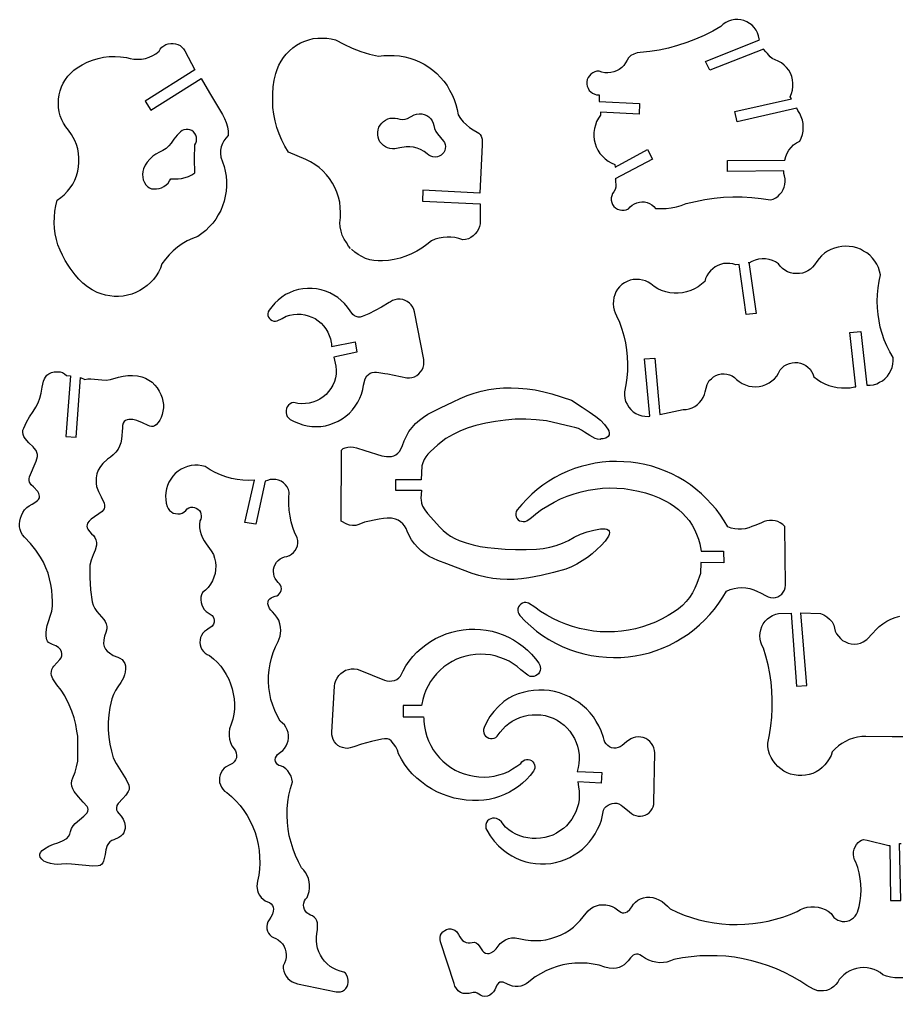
# Model space of a CAD drawing. Extents: x 0 to 1001, y 0 to 595.
# Drawn here: x 0 to 535, y 1 to 595 of the extents above; entities that cross this region are included whole.
import ezdxf

# ---------------------------------------------------------------- set-up
doc = ezdxf.new("R2010")
doc.units = 0
doc.layers.get('0').update_dxf_attribs({"color": 1, "linetype": 'CONTINUOUS'})

msp = doc.modelspace()

# ---------------------------------------------------------------- linework, layer by layer
for points in [[(360.5, 482.57), (361.31, 481.49), (362.31, 480.55), (363.52, 479.81), (364.87, 479.28), (366.21, 479.08), (367.55, 479.08), (368.83, 479.41), (370.11, 480.02), (371.18, 481.29), (372.39, 482.3), (373.8, 483.11), (375.21, 483.71), (376.82, 484.11), (378.37, 484.25), (379.91, 484.18), (381.46, 483.85), (383.01, 483.31), (384.35, 482.5), (385.56, 481.49), (386.7, 480.28), (389.86, 480.15), (393.02, 480.22), (396.17, 480.62), (399.33, 481.29), (402.29, 482.1), (405.24, 483.17), (410.89, 484.52), (416.53, 485.66), (422.24, 486.47), (427.88, 487), (433.66, 487.2), (439.37, 487.2), (445.15, 486.94), (450.93, 486.33), (456.5, 485.46), (458.11, 485.93), (459.73, 486.67), (461.07, 487.67), (462.28, 488.82), (463.42, 490.16), (464.3, 491.64), (464.9, 493.18), (465.3, 494.86), (465.5, 496.54), (465.44, 498.29), (465.1, 499.97), (464.56, 501.51), (464.7, 503.13), (430.44, 502.72), (430.44, 509.44), (465.3, 509.58), (465.84, 511.73), (466.58, 513.74), (467.72, 515.62), (469.07, 517.3), (470.54, 518.78), (472.36, 520.06), (474.24, 521.06), (475.18, 523.01), (475.92, 525.16), (476.32, 527.24), (476.46, 529.46), (476.39, 531.75), (475.99, 533.83), (475.25, 535.91), (474.31, 537.99), (473.16, 539.81), (472.42, 541.15), (436.21, 532.82), (434.87, 539.14), (469.2, 546.79), (468.53, 548.14), (469.33, 550.09), (469.87, 552.1), (470.14, 554.25), (470.14, 556.27), (469.94, 558.42), (469.4, 560.5), (468.59, 562.45), (467.59, 564.2), (466.24, 565.94), (464.77, 567.35), (463.15, 568.63), (461.2, 569.7), (457.44, 571.45), (456.37, 572.32), (455.49, 573.33), (454.76, 574.47), (453.61, 575.41), (452.27, 576.96), (419.62, 564.2), (417.07, 569.57), (449.78, 582.67), (449.58, 583.27), (449.18, 585.16), (448.51, 586.9), (447.7, 588.58), (446.63, 590.13), (445.28, 591.54), (443.8, 592.68), (442.13, 593.62), (440.38, 594.36), (438.56, 594.83), (436.62, 595.03), (434.74, 595.03), (432.85, 594.7), (431.04, 594.09), (429.43, 593.28), (427.82, 592.21), (426.4, 590.87), (421.43, 588.04), (416.26, 585.42), (410.89, 583.14), (405.58, 580.99), (400.07, 579.24), (394.43, 577.7), (388.78, 576.49), (383.14, 575.55), (377.36, 574.94), (375.41, 574.74), (373.47, 574.07), (371.65, 573.2), (370.24, 571.85), (369.3, 570.24), (368.36, 568.63), (367.28, 567.15), (366.08, 565.87), (364.53, 564.67), (362.98, 563.86), (361.31, 563.19), (359.49, 562.78), (357.68, 562.65), (355.8, 562.72), (354.05, 563.05), (352.37, 563.66), (350.96, 563.66), (349.62, 563.32), (348.47, 562.72), (347.33, 561.91), (346.39, 560.9), (345.65, 559.76), (345.11, 558.55), (344.91, 557.14), (344.91, 555.8), (345.11, 554.45), (345.58, 553.24), (346.32, 551.97), (347.2, 551.03), (348.34, 550.22), (349.62, 549.62), (350.82, 549.28), (352.3, 549.21), (352.3, 545.18), (376.82, 543.91), (376.62, 537.59), (353.11, 538.8), (353.24, 536.85), (351.97, 535.04), (350.82, 533.02), (350.09, 530.87), (349.48, 528.72), (349.21, 526.44), (349.15, 524.22), (349.35, 521.94), (349.88, 519.72), (350.56, 517.57), (351.56, 515.56), (352.84, 513.67), (354.32, 511.99), (355.93, 510.45), (357.74, 509.04), (359.69, 507.96), (361.84, 507.02), (361.98, 505.21), (381.66, 516.03), (384.82, 510.25), (362.18, 498.16), (362.38, 498.09), (362.45, 493.25), (362.11, 491.77), (361.31, 490.36), (360.5, 489.29), (359.96, 487.94), (359.69, 486.6), (359.69, 485.26), (359.96, 483.85), (360.5, 482.57)], [(110.51, 559.29), (115.55, 550.49), (123.41, 537.39), (124.62, 534.97), (125.63, 532.55), (126.44, 529.87), (126.84, 527.18), (126.91, 524.56), (125.43, 523.01), (124.22, 521.4), (123.28, 519.59), (122.61, 517.57), (122.14, 515.62), (122.14, 513.54), (122.27, 511.46), (123.48, 508.64), (124.42, 505.75), (125.09, 502.79), (125.63, 499.77), (125.83, 496.74), (125.83, 493.72), (125.63, 490.63), (125.09, 487.61), (124.35, 484.65), (123.41, 481.83), (122.27, 478.94), (120.79, 476.32), (119.25, 473.7), (117.43, 471.22), (115.35, 469), (113.2, 466.85), (110.78, 464.97), (108.36, 463.15), (105.14, 461.94), (101.98, 460.47), (98.96, 458.65), (96, 456.64), (93.38, 454.42), (90.9, 451.93), (88.68, 449.31), (86.6, 446.49), (85.66, 444.01), (84.38, 441.52), (82.97, 439.3), (81.36, 437.09), (79.61, 435.14), (77.53, 433.32), (75.45, 431.71), (73.16, 430.3), (70.74, 429.09), (68.19, 428.15), (65.64, 427.41), (62.95, 426.94), (60.26, 426.74), (57.58, 426.74), (54.89, 427.01), (52.27, 427.48), (49.71, 428.22), (47.23, 429.23), (44.14, 430.84), (41.32, 432.65), (38.56, 434.87), (36.08, 437.22), (33.86, 439.84), (30.84, 444.01), (29.63, 445.82), (27.68, 448.64), (26.07, 451.73), (24.66, 454.82), (23.31, 458.05), (22.37, 461.34), (21.7, 464.7), (21.23, 468.19), (21.1, 471.55), (21.16, 474.98), (21.5, 478.47), (22.04, 481.83), (22.91, 485.19), (25.19, 486.8), (27.21, 488.55), (29.16, 490.63), (30.84, 492.71), (32.38, 495.06), (33.59, 497.48), (34.67, 500.04), (35.4, 502.79), (35.94, 505.41), (36.14, 508.23), (36.14, 510.99), (35.81, 513.67), (35.34, 516.43), (34.53, 519.12), (33.52, 521.6), (31.64, 525.1), (29.76, 527.72), (28.22, 529.73), (26.81, 531.95), (25.73, 534.16), (24.79, 536.58), (24.19, 539), (23.78, 541.55), (23.72, 544.11), (23.78, 546.66), (24.12, 549.21), (24.72, 551.63), (25.6, 554.05), (26.6, 556.33), (27.95, 558.55), (29.43, 560.57), (31.11, 562.52), (33.05, 564.2), (35, 565.67), (38.09, 567.55), (41.18, 569.03), (44.34, 570.38), (47.7, 571.38), (51.13, 572.12), (54.55, 572.53), (58.11, 572.59), (61.47, 572.46), (64.97, 571.99), (67.25, 571.32), (69.53, 570.91), (71.88, 570.85), (74.24, 570.98), (76.59, 571.45), (78.74, 572.12), (80.95, 573.13), (82.9, 574.27), (84.85, 575.82), (85.59, 577.09), (86.6, 578.17), (87.74, 579.11), (89.02, 579.78), (90.43, 580.25), (91.91, 580.52), (93.38, 580.52), (94.79, 580.25), (96.27, 579.85), (97.55, 579.18), (98.62, 578.17), (99.63, 577.16), (100.5, 575.95), (106.55, 564.46), (76.32, 545.52), (79.81, 539.94), (110.51, 559.29)], [(257.64, 521.2), (258.32, 520.26), (258.72, 519.05), (258.85, 517.84), (258.79, 516.56), (258.45, 515.42), (257.84, 514.28), (257.17, 513.34), (256.23, 512.53), (255.16, 511.99), (254.02, 511.66), (252.74, 511.46), (251.33, 511.59), (250.05, 511.99), (248.78, 512.6), (247.7, 513.47), (245.89, 514.88), (243.8, 515.96), (241.72, 516.76), (239.44, 517.37), (237.22, 517.57), (234.94, 517.57), (231.24, 517.03), (228.22, 516.43), (226.74, 516.43), (225.19, 516.56), (223.72, 516.97), (222.37, 517.64), (221.16, 518.44), (220.09, 519.59), (219.08, 520.8), (218.41, 522.07), (218.01, 523.62), (217.74, 525.03), (217.74, 526.57), (218.01, 528.05), (218.41, 529.53), (219.15, 530.87), (220.16, 532.08), (221.23, 533.16), (222.44, 533.96), (223.85, 534.63), (225.33, 535.04), (226.81, 535.17), (228.42, 535.17), (229.83, 534.84), (231.24, 534.5), (232.85, 534.3), (234.4, 534.43), (235.88, 534.9), (239.84, 537.05), (241.39, 537.52), (242.93, 537.79), (244.48, 537.73), (246.02, 537.39), (247.5, 536.78), (248.78, 535.84), (249.98, 534.77), (250.86, 533.49), (251.46, 532.08), (251.87, 530.54), (252.27, 528.72), (253.01, 526.98), (254.08, 525.5), (257.64, 521.2)], [(91.97, 498.29), (94.19, 498.16), (96.41, 498.16), (98.49, 498.49), (100.71, 498.96), (102.72, 499.7), (104.67, 500.64), (106.48, 501.78), (106.35, 510.32), (106.48, 518.78), (107.09, 519.92), (107.56, 521.06), (107.63, 522.27), (107.49, 523.55), (107.16, 524.76), (106.55, 525.77), (105.74, 526.71), (104.8, 527.51), (103.59, 527.98), (102.45, 528.25), (101.24, 528.25), (99.97, 527.98), (98.82, 527.51), (97.82, 526.71), (95.73, 524.69), (93.85, 522.41), (92.24, 519.99), (90.76, 518.18), (89.08, 516.63), (87.14, 515.35), (85.12, 514.35), (82.9, 513.27), (81.02, 511.93), (79.27, 510.25), (77.66, 508.43), (76.39, 506.49), (75.38, 504.27), (74.91, 502.66), (74.77, 500.91), (74.91, 499.3), (75.24, 497.62), (75.92, 496.07), (76.86, 494.66), (77.93, 493.39), (79.07, 492.65), (80.28, 492.18), (81.56, 492.04), (83.17, 492.04), (84.78, 492.31), (86.33, 492.78), (87.81, 493.59), (89.15, 494.53), (90.29, 495.6), (91.23, 496.95), (91.97, 498.29)], [(529.73, 381.66), (530.47, 383.61), (530.87, 385.56), (531.14, 387.64), (531.14, 389.59), (528.99, 393.02), (527.24, 396.64), (525.63, 400.34), (524.29, 404.17), (523.15, 408.06), (522.48, 411.89), (521.87, 415.86), (521.53, 419.89), (521.4, 423.92), (521.53, 427.95), (521.94, 431.98), (522.61, 435.94), (523.35, 439.91), (522.81, 442.19), (522.21, 444.28), (521.2, 446.29), (519.92, 448.24), (518.51, 450.05), (516.9, 451.73), (515.15, 453.14), (513.14, 454.35), (511.12, 455.49), (508.9, 456.3), (506.75, 456.84), (504.4, 457.17), (502.19, 457.24), (499.83, 457.17), (497.62, 456.77), (495.4, 456.17), (493.25, 455.36), (491.17, 454.22), (489.35, 452.94), (487.54, 451.46), (486, 449.78), (484.58, 447.97), (483.31, 446.02), (482.1, 444.54), (480.82, 443.4), (479.21, 442.39), (477.6, 441.52), (475.92, 440.98), (474.04, 440.65), (472.22, 440.58), (470.34, 440.71), (468.59, 441.12), (466.85, 441.79), (465.3, 442.73), (463.83, 443.8), (462.48, 445.08), (461.41, 446.63), (459.59, 447.77), (457.64, 448.57), (455.63, 449.18), (453.48, 449.52), (451.4, 449.58), (449.25, 449.38), (447.23, 448.84), (445.22, 447.97), (443.4, 446.96), (443.4, 447.5), (447.84, 416.33), (441.79, 415.79), (437.56, 446.22), (435.41, 445.95), (433.66, 446.49), (431.78, 446.83), (429.9, 446.83), (428.02, 446.69), (426.2, 446.22), (424.46, 445.62), (422.84, 444.75), (421.37, 443.6), (419.96, 442.39), (418.81, 440.85), (417.81, 439.3), (417.07, 437.56), (416.53, 435.74), (414.58, 434.13), (412.57, 432.52), (410.28, 431.31), (408, 430.37), (405.51, 429.56), (402.96, 429.02), (400.47, 428.76), (397.85, 428.76), (395.3, 429.02), (392.81, 429.63), (390.33, 430.44), (388.11, 431.44), (385.83, 432.79), (383.81, 434.33), (382.2, 435.34), (380.45, 436.15), (378.71, 436.68), (376.82, 437.02), (374.94, 437.09), (372.99, 436.95), (371.18, 436.55), (369.43, 435.88), (367.69, 435), (366.21, 433.93), (364.73, 432.59), (363.59, 431.11), (362.58, 429.56), (361.78, 427.75), (361.24, 426), (360.97, 424.05), (360.9, 422.17), (361.04, 420.22), (361.44, 418.48), (362.18, 416.73), (362.98, 414.98), (364.66, 411.02), (366.14, 406.92), (367.35, 402.76), (368.29, 398.59), (368.9, 394.36), (369.43, 390.06), (369.57, 385.83), (369.57, 381.53), (369.17, 377.23), (368.56, 372.93), (367.69, 368.7), (367.69, 366.81), (367.89, 364.87), (368.43, 362.92), (369.3, 361.24), (370.31, 359.49), (371.52, 358.01), (372.99, 356.67), (374.67, 355.59), (376.42, 354.79), (378.3, 354.18), (380.12, 353.92), (382.13, 353.85), (383.07, 353.92), (379.91, 388.72), (386.23, 389.25), (389.32, 354.92), (403.5, 357.95), (405.31, 358.01), (407.12, 358.42), (408.94, 359.02), (410.55, 359.89), (412.09, 360.97), (413.44, 362.31), (414.58, 363.72), (415.52, 365.27), (416.33, 367.08), (416.8, 368.83), (418.01, 373.13), (419.28, 375.55), (420.56, 376.76), (421.9, 377.83), (423.31, 378.71), (424.99, 379.31), (426.61, 379.65), (428.29, 379.71), (430.03, 379.58), (431.64, 379.11), (433.19, 378.44), (434.6, 377.43), (435.81, 376.35), (437.56, 374.94), (439.3, 373.8), (441.25, 372.93), (443.27, 372.26), (445.35, 371.92), (447.57, 371.79), (449.58, 371.92), (451.73, 372.39), (453.68, 373.13), (455.63, 374.14), (457.38, 375.35), (458.99, 376.69), (460.33, 378.37), (461.47, 380.18), (462.41, 382.06), (463.56, 383.41), (464.9, 384.48), (466.38, 385.36), (467.99, 385.96), (469.6, 386.43), (471.35, 386.57), (473.1, 386.57), (474.78, 386.16), (476.39, 385.63), (477.93, 384.82), (479.28, 383.74), (480.55, 382.53), (481.49, 381.12), (482.3, 379.65), (482.84, 377.9), (484.99, 376.29), (487.14, 374.88), (489.56, 373.67), (491.91, 372.66), (494.46, 371.92), (497.01, 371.38), (499.7, 371.11), (502.39, 371.11), (505.01, 371.25), (507.63, 371.72), (508.37, 371.79), (504.67, 404.77), (511.46, 405.51), (515.15, 372.79), (517.17, 372.79), (519.18, 373.06), (521.13, 373.67), (522.81, 374.54), (524.56, 375.48), (526.1, 376.76), (527.58, 378.3), (528.72, 379.91), (529.73, 381.66)], [(151.03, 415.19), (151.29, 414.24), (151.97, 413.37), (152.64, 412.63), (153.58, 412.03), (154.52, 411.69), (155.59, 411.69), (156.67, 411.83), (159.56, 413.37), (162.18, 414.71), (164.39, 415.39), (166.54, 415.79), (168.83, 415.92), (171.11, 415.92), (173.4, 415.59), (175.55, 415.05), (177.7, 414.24), (179.71, 413.24), (181.59, 411.89), (183.27, 410.48), (184.82, 408.87), (186.23, 406.99), (187.37, 405.04), (188.31, 402.96), (188.98, 400.88), (189.45, 398.66), (189.65, 397.85), (189.72, 396.31), (204.03, 399.13), (204.97, 392.81), (191.07, 389.92), (192.34, 384.28), (192.54, 381.86), (192.41, 379.58), (192.07, 377.23), (191.4, 375.01), (190.46, 372.86), (189.32, 370.85), (187.91, 368.9), (186.36, 367.22), (184.55, 365.74), (182.6, 364.4), (180.52, 363.32), (178.37, 362.45), (176.08, 361.91), (173.8, 361.57), (171.45, 361.51), (169.16, 361.71), (166.81, 362.18), (165.6, 361.98), (164.53, 361.44), (163.52, 360.57), (162.78, 359.63), (162.24, 358.55), (162.04, 357.34), (162.04, 356.07), (162.24, 354.92), (162.78, 353.85), (163.59, 352.91), (164.6, 352.03), (166.95, 350.76), (169.57, 349.62), (172.19, 348.74), (174.87, 348.07), (177.63, 347.73), (180.38, 347.6), (183.21, 347.73), (185.96, 348.14), (188.65, 348.88), (191.27, 349.82), (193.75, 350.89), (196.17, 352.37), (198.39, 353.98), (200.54, 355.8), (202.42, 357.81), (204.1, 360.03), (205.58, 362.38), (206.79, 364.87), (207.86, 367.42), (208.67, 370.17), (209.14, 372.86), (210.08, 376.69), (211.02, 378.5), (212.09, 379.38), (213.17, 380.12), (214.38, 380.59), (215.72, 380.79), (217.07, 380.79), (218.34, 380.59), (221.97, 379.91), (223.85, 379.71), (235.41, 377.36), (237.02, 377.36), (238.56, 377.5), (240.04, 377.97), (241.52, 378.77), (242.73, 379.71), (243.8, 380.86), (244.68, 382.13), (245.28, 383.61), (245.68, 385.22), (245.82, 386.83), (245.68, 388.31), (240.11, 417.4), (239.71, 418.88), (239.03, 420.29), (238.16, 421.57), (237.02, 422.71), (235.74, 423.58), (234.4, 424.32), (232.92, 424.79), (231.38, 424.99), (229.76, 424.99), (228.22, 424.73), (226.81, 424.19), (225.46, 423.52), (224.66, 422.98), (220.09, 420.22), (216.26, 418.14), (212.36, 416.19), (208.33, 414.58), (207.12, 414.24), (205.85, 414.18), (204.64, 414.45), (203.63, 414.98), (202.62, 415.86), (201.01, 418.01), (199.4, 420.22), (197.58, 422.44), (195.57, 424.32), (193.42, 426.14), (191.07, 427.61), (188.58, 428.89), (186.03, 430.03), (183.34, 430.77), (180.59, 431.31), (177.83, 431.58), (175.01, 431.58), (172.19, 431.44), (169.5, 430.91), (166.81, 430.17), (164.13, 429.02), (161.71, 427.82), (159.36, 426.34), (157.14, 424.52), (155.12, 422.64), (153.31, 420.49), (151.7, 418.34), (151.16, 417.34), (151.03, 416.26), (151.03, 415.19)], [(85.93, 367.08), (86.73, 365.13), (87.2, 363.12), (87.61, 361.1), (87.61, 358.95), (87.2, 356.94), (86.73, 354.92), (86.13, 353.18), (85.32, 351.5), (84.25, 350.02), (82.97, 348.74), (82.1, 348.14), (81.16, 347.73), (80.15, 347.67), (79.14, 347.8), (78.13, 348.34), (74.77, 349.95), (71.21, 351.36), (68.86, 352.03), (66.44, 352.03), (65.44, 351.83), (64.49, 351.36), (63.69, 350.76), (63.08, 349.62), (62.68, 348.34), (62.61, 346.93), (62.01, 340.08), (61.54, 337.86), (60.8, 335.78), (59.86, 333.83), (58.58, 332.08), (56.97, 330.47), (55.29, 329.12), (53.48, 327.78), (50.59, 325.3), (49.18, 323.41), (47.9, 321.2), (47.03, 318.98), (46.56, 316.56), (46.56, 314.95), (46.49, 313.14), (46.76, 311.32), (47.97, 308.1), (49.65, 305.01), (51.53, 301.04), (51.73, 299.9), (51.73, 298.76), (51.53, 297.62), (50.32, 296.07), (43.53, 291.37), (42.39, 290.23), (41.38, 288.88), (41.05, 287.94), (40.98, 287.07), (41.18, 286.13), (41.59, 285.26), (42.59, 283.78), (43.8, 282.5), (44.94, 281.49), (45.82, 280.22), (46.42, 278.74), (46.69, 277.19), (46.69, 275.58), (45.95, 272.56), (44.74, 269.6), (43.53, 266.51), (42.73, 263.35), (42.73, 255.9), (43.2, 248.51), (44.07, 241.05), (44.68, 239.03), (45.75, 237.09), (47.03, 235.34), (51.26, 230.3), (52.13, 229.09), (52.67, 227.68), (53.01, 226.2), (53.07, 224.72), (52.47, 222.51), (51.66, 220.29), (51.19, 217.94), (51.06, 215.59), (51.46, 213.91), (52.2, 212.43), (53.21, 211.09), (54.62, 210.08), (56.97, 208.6), (59.72, 207.46), (61, 206.85), (62.34, 206.05), (63.29, 204.91), (64.02, 203.63), (64.43, 202.15), (64.49, 200.34), (64.29, 198.46), (63.82, 196.71), (63.15, 195.03), (61.61, 192.14), (59.72, 189.45), (58.31, 187.17), (57.04, 184.75), (56.1, 182.2), (55.43, 179.58), (54.95, 176.82), (54.28, 172.39), (53.95, 167.89), (53.95, 163.39), (54.28, 158.89), (54.95, 154.59), (55.83, 150.42), (56.97, 146.26), (58.72, 142.83), (60.67, 139.54), (62.82, 136.38), (64.76, 133.09), (66.44, 129.66), (66.64, 128.38), (66.64, 127.11), (66.11, 125.83), (64.7, 123.62), (62.82, 121.6), (59.86, 118.51), (59.19, 117.3), (58.85, 116.02), (58.92, 114.68), (59.52, 113.4), (60.33, 112.46), (61.74, 110.85), (62.95, 108.97), (63.76, 106.95), (64.23, 104.8), (64.16, 103.46), (63.89, 102.12), (63.35, 100.77), (62.61, 99.63), (61.54, 98.69), (60.46, 97.95), (57.31, 96.47), (56.03, 96), (54.89, 95.2), (54.08, 94.19), (53.34, 92.98), (52.47, 90.36), (52, 87.61), (51.06, 83.51), (50.66, 82.5), (49.98, 81.63), (48.98, 80.95), (47.9, 80.62), (44.47, 80.48), (31.64, 81.69), (28.55, 81.83), (25.46, 81.63), (23.24, 81.56), (21.1, 81.69), (18.88, 82.03), (16.86, 82.7), (14.78, 83.57), (13.5, 84.65), (12.56, 85.86), (12.36, 86.87), (12.43, 87.81), (12.83, 88.75), (13.84, 90.02), (15.12, 91.03), (17.74, 92.64), (20.56, 93.85), (23.38, 94.73), (26.2, 95.8), (28.75, 97.35), (29.83, 98.49), (30.64, 99.9), (31.04, 101.51), (31.58, 103.26), (32.58, 104.94), (33.86, 106.35), (39.1, 110.78), (41.12, 112.8), (41.59, 113.81), (41.65, 114.81), (41.52, 115.82), (41.12, 116.76), (38.76, 119.45), (35.81, 122.54), (33.19, 125.83), (32.38, 127.38), (31.84, 128.99), (31.64, 130.74), (31.84, 132.48), (32.38, 134.1), (33.79, 137.52), (34.73, 140.88), (35.34, 144.24), (35.54, 147.67), (35.47, 151.09), (35.47, 156.53), (35.34, 159.49), (34.93, 162.45), (34.2, 166.54), (33.12, 170.64), (31.78, 174.61), (30.1, 178.5), (27.54, 184.08), (25.26, 187.44), (22.71, 190.66), (21.36, 192.41), (20.29, 194.36), (19.48, 196.44), (19.21, 197.65), (19.35, 198.86), (19.62, 200.07), (20.15, 201.14), (20.89, 202.08), (24.52, 205.98), (25.26, 206.99), (25.73, 208.33), (25.8, 209.54), (25.46, 210.95), (24.72, 212.3), (23.78, 213.37), (21.97, 214.45), (20.09, 215.18), (18.74, 215.72), (17.67, 216.46), (17, 217.2), (16.66, 218.01), (16.26, 220.16), (16.19, 222.37), (16.39, 224.59), (16.86, 226.81), (19.55, 235.54), (19.95, 238.56), (20.02, 241.52), (19.82, 244.61), (19.62, 248.17), (19.08, 251.73), (18.27, 255.16), (17.33, 258.52), (16.06, 261.88), (14.58, 265.17), (12.83, 268.26), (9.81, 272.56), (6.58, 276.59), (2.96, 280.42), (1.88, 281.83), (1.01, 283.31), (0.4, 285.05), (0.07, 286.73), (0, 288.48), (0.2, 290.23), (0.54, 291.91), (1.14, 293.65), (1.95, 295.33), (3.09, 296.94), (4.37, 298.36), (5.91, 299.56), (7.59, 300.51), (9.34, 301.51), (10.95, 302.66), (11.62, 303.39), (12.09, 304.33), (12.16, 305.34), (11.82, 306.89), (11.09, 308.16), (8.4, 310.99), (7.12, 312.26), (6.11, 313.81), (5.91, 314.88), (5.91, 315.96), (6.11, 317.03), (10.01, 326.64), (10.88, 329.39), (10.88, 330.67), (10.55, 331.95), (10.01, 333.02), (8.8, 334.57), (8.2, 335.24), (5.64, 337.72), (3.36, 340.41), (2.69, 341.55), (2.15, 342.76), (2.02, 344.17), (2.08, 345.45), (2.55, 346.73), (4.17, 350.29), (5.98, 353.65), (8.2, 356.87), (9.81, 359.36), (11.29, 362.11), (12.36, 365), (13.1, 367.96), (13.71, 371.58), (14.58, 375.21), (15.12, 376.56), (15.79, 377.76), (16.66, 378.84), (17.74, 379.78), (19.42, 380.45), (21.1, 380.86), (22.84, 380.99), (24.66, 380.86), (26.13, 380.52), (27.41, 379.78), (28.49, 378.71), (31.04, 378.5), (28.15, 341.62), (34.4, 341.28), (37.15, 377.43), (39.77, 376.22), (41.59, 376.69), (43.33, 376.69), (50.12, 376.09), (52.74, 375.95), (55.36, 376.35), (60.06, 377.63), (62.95, 378.3), (65.77, 378.64), (68.66, 378.64), (71.62, 378.44), (74.44, 377.83), (76.59, 377.03), (78.6, 375.88), (80.55, 374.54), (82.16, 372.86), (83.71, 371.11), (84.92, 369.17), (85.93, 367.08)], [(353.38, 340.21), (352.91, 339.87), (351.43, 340.01), (350.02, 340.48), (346.66, 342.23), (343.37, 344.24), (341.62, 345.45), (339.74, 346.39), (337.66, 347.06), (335.64, 347.53), (320.26, 351.16), (314.01, 351.83), (307.69, 352.17), (301.38, 352.17), (295.33, 351.63), (289.35, 350.82), (283.37, 349.75), (277.46, 348.34), (272.76, 346.86), (268.06, 345.05), (263.56, 342.83), (259.19, 340.41), (254.35, 336.52), (249.58, 332.28), (248.17, 330.8), (247.03, 329.26), (246.02, 327.58), (245.21, 325.7), (244.61, 323.82), (244.07, 315.29), (228.55, 315.22), (228.62, 308.9), (244.27, 309.04), (244.01, 304), (244.07, 303.19), (244.41, 301.18), (245.01, 299.3), (246.36, 296.94), (247.97, 294.86), (255.49, 286.6), (257.51, 284.58), (259.73, 282.63), (262.01, 281.02), (264.63, 279.61), (267.25, 278.47), (271.42, 277.06), (275.72, 275.78), (280.01, 274.84), (284.38, 274.17), (288.82, 273.7), (295.13, 273.16), (301.58, 272.89), (307.9, 272.89), (314.34, 273.16), (318.38, 273.63), (322.34, 274.37), (326.17, 275.45), (330, 276.79), (333.69, 278.4), (337.25, 280.35), (341.08, 282.16), (345.05, 283.58), (349.08, 284.78), (353.24, 285.52), (356.07, 285.52), (357.07, 285.26), (358.01, 284.78), (358.48, 284.05), (358.69, 283.31), (358.48, 282.03), (357.95, 280.96), (355.93, 278), (353.65, 275.45), (350.96, 272.83), (348.2, 270.34), (345.18, 268.06), (342.09, 265.97), (338.87, 264.09), (335.51, 262.41), (332.08, 261), (324.56, 258.92), (317.03, 257.11), (309.51, 255.76), (305.21, 255.09), (300.77, 254.75), (296.47, 254.69), (292.11, 254.82), (287.81, 255.29), (283.51, 256.03), (279.28, 257.04), (275.11, 258.25), (265.1, 262.28), (259.66, 264.16), (254.35, 266.31), (249.04, 268.73), (246.56, 270.27), (244.14, 272.09), (242.06, 274.1), (240.04, 276.39), (238.36, 278.74), (236.88, 281.36), (235.61, 284.05), (235, 285.73), (234.06, 287.27), (232.92, 288.55), (231.58, 289.82), (230.1, 290.76), (228.49, 291.44), (226.07, 291.91), (223.58, 291.97), (221.16, 291.84), (218.68, 291.37), (209.61, 289.55), (206.25, 288.14), (204.37, 287.61), (202.35, 287.47), (200.67, 287.74), (199.06, 288.28), (195.43, 290.09), (195.7, 333.36), (196.78, 334.23), (198.05, 334.77), (199.53, 335.17), (201.21, 335.24), (203.09, 335.1), (204.77, 334.77), (209.88, 333.02), (220.22, 329.86), (223.11, 329.46), (226.07, 329.53), (227.48, 329.86), (228.82, 330.54), (230.03, 331.41), (231.04, 332.55), (231.78, 333.83), (232.79, 336.18), (233.86, 339.07), (235.2, 341.89), (236.75, 344.58), (238.7, 347.06), (240.71, 349.48), (243.13, 351.56), (245.62, 353.44), (248.24, 355.12), (255.9, 359.09), (263.69, 362.78), (267.79, 364.73), (272.02, 366.48), (276.32, 367.96), (280.69, 369.17), (285.19, 370.17), (289.69, 370.85), (294.26, 371.18), (298.76, 371.25), (303.39, 371.05), (308.5, 370.64), (313.54, 369.9), (318.64, 368.83), (323.62, 367.62), (335.51, 363.79), (341.96, 359.42), (346.19, 356.67), (350.35, 353.78), (353.11, 351.5), (355.53, 348.94), (357.68, 346.12), (358.28, 344.98), (358.48, 343.64), (358.42, 342.56), (357.88, 341.62), (356.33, 340.68), (354.86, 340.28), (353.38, 340.21)], [(100.1, 322.54), (98.22, 321.67), (96.41, 320.46), (94.66, 319.11), (93.25, 317.44), (91.91, 315.76), (90.76, 313.81), (89.89, 311.86), (89.28, 309.71), (88.95, 307.63), (88.75, 305.41), (88.88, 303.26), (89.22, 301.11), (89.82, 299.03), (90.43, 297.75), (91.23, 296.61), (92.31, 295.8), (93.45, 295.06), (94.79, 294.73), (96.14, 294.53), (97.55, 294.59), (98.82, 295), (99.97, 295.67), (101.11, 296.54), (101.92, 297.62), (102.92, 298.22), (104.07, 298.56), (105.27, 298.56), (106.35, 298.49), (107.42, 298.09), (108.43, 297.48), (109.31, 296.61), (109.91, 295.6), (110.31, 294.53), (110.45, 293.45), (110.45, 292.44), (110.11, 291.3), (109.57, 290.29), (109.44, 288.21), (109.44, 286.13), (109.78, 283.98), (110.38, 281.96), (111.19, 279.95), (112.19, 278.13), (113.47, 276.45), (116.56, 272.22), (117.84, 269.87), (118.58, 267.65), (119.05, 265.3), (119.25, 262.95), (119.18, 260.67), (118.85, 258.25), (118.17, 256.03), (117.23, 253.88), (116.02, 251.87), (114.68, 249.92), (113, 248.3), (111.19, 246.83), (110.58, 245.35), (110.25, 243.87), (110.25, 242.26), (110.38, 240.65), (110.78, 239.24), (111.46, 237.82), (112.33, 236.48), (113.47, 235.34), (114.75, 234.47), (117.03, 232.85), (117.77, 232.05), (118.11, 231.04), (118.24, 230.03), (118.24, 228.69), (117.84, 227.48), (117.1, 226.4), (114.55, 224.59), (113.6, 223.99), (112.4, 223.11), (111.39, 222.04), (110.58, 220.76), (110.04, 219.35), (109.78, 217.94), (109.64, 216.46), (109.78, 214.92), (110.25, 213.57), (110.85, 212.23), (111.79, 211.02), (112.87, 210.01), (114.08, 209.2), (115.49, 208.6), (117.9, 206.58), (120.12, 204.5), (122.27, 202.08), (124.09, 199.67), (125.7, 196.98), (127.18, 194.16), (128.32, 191.33), (129.26, 188.31), (129.93, 185.29), (130.47, 182.2), (130.6, 179.11), (130.6, 175.95), (130.27, 172.86), (129.59, 169.84), (128.72, 166.81), (127.65, 163.86), (127.38, 161.84), (127.38, 159.62), (127.65, 157.61), (128.25, 155.53), (129.12, 153.65), (130.4, 151.83), (131.21, 150.62), (131.68, 149.35), (131.95, 147.8), (131.88, 146.32), (131.27, 145.11), (130.53, 143.9), (129.46, 142.9), (128.32, 142.16), (127.11, 141.55), (125.7, 140.81), (124.49, 139.94), (123.48, 138.73), (122.61, 137.45), (122, 136.04), (121.6, 134.43), (121.53, 132.95), (121.6, 131.41), (122.07, 129.86), (122.74, 128.52), (123.62, 127.24), (124.69, 126.1), (125.97, 125.23), (128.79, 122.81), (131.54, 120.12), (134.03, 117.3), (136.31, 114.34), (138.4, 111.19), (140.21, 107.83), (141.82, 104.47), (143.23, 100.97), (144.24, 97.35), (145.11, 93.65), (145.65, 89.96), (145.92, 86.19), (145.99, 82.37), (145.85, 78.67), (145.38, 74.91), (144.58, 71.28), (144.31, 68.32), (144.58, 65.7), (145.11, 64.23), (145.85, 62.82), (146.86, 61.47), (148.14, 60.4), (149.41, 59.46), (150.82, 58.78), (151.97, 58.31), (152.97, 57.51), (153.71, 56.63), (154.18, 55.56), (154.32, 54.35), (154.25, 53.14), (153.71, 51.33), (152.84, 49.45), (151.76, 47.77), (150.96, 46.56), (150.56, 45.21), (150.35, 43.87), (150.42, 42.46), (150.76, 41.05), (151.29, 39.84), (152.23, 38.7), (153.24, 37.76), (154.38, 37.08), (155.73, 36.48), (157.27, 35.61), (158.68, 34.46), (159.76, 33.26), (160.83, 31.71), (161.51, 30.1), (161.91, 28.35), (162.11, 26.6), (162.04, 24.86), (161.64, 23.11), (161.04, 21.43), (160.16, 19.95), (160.23, 18.21), (160.63, 16.59), (161.24, 15.05), (162.04, 13.57), (163.12, 12.29), (164.39, 11.15), (165.74, 10.21), (167.28, 9.47), (168.9, 9), (192.41, 4.1), (193.75, 4.03), (195.1, 4.17), (196.31, 4.57), (197.45, 5.31), (198.39, 6.18), (199.19, 7.32), (199.67, 8.53), (199.87, 9.81), (199.87, 11.15), (199.4, 13.17), (198.19, 15.38), (197.05, 16.12), (194.9, 16.66), (192.75, 17.4), (190.73, 18.41), (188.78, 19.55), (187.03, 21.03), (185.42, 22.64), (184.08, 24.45), (182.87, 26.34), (181.93, 28.35), (181.19, 30.57), (180.72, 32.78), (180.52, 35), (180.52, 37.29), (180.79, 39.5), (181.06, 41.72), (181.19, 43.87), (181.06, 46.09), (180.65, 47.3), (180.05, 48.44), (179.17, 49.38), (178.17, 50.19), (176.96, 50.72), (175.82, 51.26), (174.74, 52.07), (173.87, 53.07), (173.26, 54.22), (172.79, 55.49), (172.66, 56.77), (172.73, 57.98), (173.26, 59.32), (173.93, 60.4), (174.81, 61.4), (175.48, 63.29), (176.02, 65.1), (176.29, 67.11), (176.29, 69.06), (176.08, 70.94), (175.61, 72.96), (174.87, 74.77), (173.93, 76.52), (172.73, 78.07), (171.45, 79.48), (169.5, 83.17), (167.75, 86.93), (166.28, 90.83), (165.07, 94.79), (163.99, 98.89), (163.32, 102.92), (162.85, 107.09), (162.71, 111.25), (162.78, 115.35), (163.12, 119.52), (163.79, 123.62), (164.66, 127.65), (165.87, 131.68), (165.6, 133.49), (165.13, 135.24), (164.19, 136.85), (163.19, 138.33), (161.91, 139.67), (160.36, 140.75), (158.62, 141.35), (157.61, 141.62), (156.8, 142.29), (156.13, 143.1), (155.59, 144.11), (155.46, 145.11), (155.59, 146.26), (156.13, 147.26), (156.87, 148.27), (158.62, 149.75), (159.96, 150.76), (161.1, 152.03), (162.04, 153.51), (162.71, 154.99), (163.25, 156.67), (163.45, 158.35), (163.45, 160.03), (163.25, 161.71), (162.71, 163.32), (161.98, 164.86), (161.04, 166.28), (159.76, 167.48), (158.48, 168.56), (156.74, 171.72), (155.12, 175.01), (153.91, 178.37), (152.84, 181.86), (152.1, 185.36), (151.63, 188.98), (151.29, 192.61), (151.29, 196.24), (151.7, 199.87), (152.3, 203.43), (153.11, 206.92), (154.18, 210.35), (155.53, 213.77), (157.21, 217), (158.42, 220.16), (158.82, 223.65), (158.68, 225.8), (158.28, 227.81), (157.54, 229.9), (156.47, 231.71), (155.19, 233.46), (153.71, 235), (152.7, 236.01), (151.9, 237.15), (151.29, 238.63), (151.03, 239.97), (151.09, 241.05), (151.43, 242.06), (152.1, 242.93), (152.91, 243.6), (153.85, 244.01), (155.32, 244.48), (156.4, 244.81), (157.34, 245.28), (158.08, 246.16), (158.68, 247.03), (159.02, 248.04), (159.15, 249.11), (159.09, 250.19), (158.68, 251.26), (158.08, 252.13), (157.27, 252.81), (156.33, 253.95), (155.46, 255.29), (154.85, 256.57), (154.52, 258.05), (154.32, 259.59), (154.45, 261), (154.79, 262.48), (155.39, 263.89), (156.27, 265.17), (157.27, 266.24), (158.35, 267.18), (159.69, 267.92), (161.1, 268.46), (162.58, 268.73), (164.06, 269.33), (165.4, 270.14), (166.61, 271.15), (167.62, 272.42), (168.36, 273.83), (168.96, 275.24), (169.16, 276.86), (169.16, 278.47), (168.83, 280.01), (168.22, 281.49), (167.42, 282.84), (166.21, 286.33), (165.2, 289.82), (164.46, 293.25), (163.92, 296.81), (163.72, 300.44), (163.72, 304.13), (163.92, 307.83), (163.45, 309.37), (162.71, 310.99), (161.64, 312.33), (160.43, 313.4), (158.95, 314.41), (157.41, 315.08), (155.73, 315.42), (154.05, 315.55), (152.44, 315.42), (150.76, 314.95), (149.41, 314.55), (143.57, 288.41), (137.05, 289.35), (142.83, 315.02), (142.69, 315.08), (139.27, 314.95), (135.71, 315.08), (132.21, 315.42), (128.79, 316.09), (125.36, 317.03), (122.14, 318.24), (118.91, 319.72), (115.82, 321.4), (112.93, 323.41), (110.85, 323.88), (108.63, 324.15), (106.48, 324.15), (104.27, 323.95), (102.18, 323.41), (100.1, 322.54)], [(301.65, 294.86), (301.65, 293.85), (301.92, 292.85), (302.39, 291.91), (303.13, 291.03), (304, 290.43), (305.14, 290.09), (306.22, 289.89), (307.36, 290.03), (308.3, 290.43), (310.45, 291.77), (312.2, 293.18), (313.87, 294.53), (317.37, 297.21), (321.13, 299.56), (324.96, 301.71), (328.92, 303.66), (332.95, 305.34), (337.12, 306.82), (341.35, 308.03), (345.65, 308.97), (350.02, 309.64), (354.39, 310.11), (358.75, 310.31), (363.19, 310.25), (367.62, 309.91), (371.92, 309.24), (376.29, 308.37), (380.59, 307.29), (384.75, 305.88), (388.78, 304.27), (392.81, 302.39), (395.57, 300.84), (398.19, 299.09), (400.67, 297.21), (402.96, 295), (405.11, 292.85), (406.99, 290.5), (408.8, 287.81), (410.28, 285.12), (411.62, 282.23), (412.7, 279.28), (413.51, 276.32), (414.31, 271.82), (428.02, 271.82), (428.15, 264.9), (414.18, 265.1), (414.04, 258.25), (411.69, 252.34), (410.55, 249.38), (409.07, 246.56), (407.26, 243.8), (405.24, 241.25), (403.03, 238.97), (400.61, 236.82), (397.99, 235), (394.29, 232.72), (390.6, 230.7), (386.7, 228.82), (382.67, 227.28), (378.64, 225.93), (374.47, 224.79), (370.24, 223.99), (366.01, 223.31), (361.71, 222.98), (357.34, 222.84), (353.04, 222.98), (348.81, 223.38), (344.58, 224.05), (340.34, 224.99), (336.18, 226.13), (332.08, 227.48), (328.12, 229.16), (324.22, 231.04), (320.46, 233.05), (316.76, 235.34), (313.27, 237.96), (309.44, 240.38), (307.83, 240.78), (306.75, 240.71), (305.68, 240.38), (304.67, 239.77), (303.93, 238.97), (303.33, 238.03), (302.99, 236.95), (302.92, 235.81), (303.06, 234.73), (303.46, 233.73), (304.13, 232.79), (307.29, 229.43), (310.72, 226.34), (314.28, 223.38), (317.97, 220.69), (321.8, 218.21), (325.83, 215.92), (329.93, 213.97), (334.23, 212.23), (338.6, 210.75), (343.03, 209.54), (347.53, 208.6), (352.17, 207.93), (356.74, 207.46), (361.1, 207.32), (365.54, 207.39), (369.9, 207.79), (374.27, 208.33), (378.57, 209.14), (382.87, 210.21), (387.04, 211.49), (391.2, 213.1), (395.16, 214.85), (399.13, 216.93), (402.82, 219.15), (406.52, 221.57), (410.01, 224.25), (413.44, 227.08), (416.66, 230.1), (419.62, 233.39), (422.44, 236.68), (425.13, 240.24), (427.48, 243.94), (429.7, 247.7), (431.91, 248.64), (434.33, 249.25), (436.68, 249.72), (439.17, 249.78), (441.52, 249.65), (444.01, 249.18), (446.36, 248.51), (448.57, 247.5), (450.39, 246.69), (453.81, 244.81), (455.16, 244.14), (456.57, 243.74), (458.05, 243.6), (459.53, 243.74), (460.94, 244.14), (462.21, 244.88), (463.35, 245.82), (464.3, 247.03), (464.97, 248.3), (465.44, 249.72), (465.57, 251.19), (465.17, 287), (463.96, 288.08), (462.48, 289.15), (460.94, 289.89), (459.32, 290.36), (457.64, 290.63), (455.96, 290.63), (454.22, 290.43), (452.61, 289.96), (451.13, 289.22), (447.5, 287.67), (445.22, 286.87), (443.27, 286.06), (441.12, 285.59), (438.97, 285.32), (436.82, 285.26), (434.74, 285.46), (432.59, 285.93), (430.64, 286.67), (428.35, 290.36), (426.07, 293.85), (423.45, 297.35), (420.69, 300.57), (417.67, 303.8), (414.51, 306.82), (411.15, 309.51), (407.8, 312.2), (404.17, 314.68), (400.41, 316.83), (396.58, 318.85), (392.61, 320.59), (388.51, 322.14), (384.35, 323.48), (380.12, 324.56), (375.88, 325.36), (371.58, 325.97), (367.28, 326.3), (362.92, 326.44), (358.62, 326.37), (354.25, 325.97), (349.95, 325.36), (345.65, 324.49), (341.49, 323.41), (337.32, 322.07), (333.29, 320.46), (329.33, 318.71), (325.5, 316.63), (321.73, 314.48), (318.17, 311.99), (314.75, 309.37), (311.39, 306.55), (308.3, 303.53), (305.34, 300.3), (302.59, 297.01), (301.98, 296), (301.65, 294.86)], [(312.87, 139), (312.4, 138.13), (310.45, 135.51), (308.16, 133.09), (305.81, 130.94), (303.26, 128.86), (300.51, 127.04), (297.75, 125.36), (294.79, 124.02), (291.77, 122.81), (288.68, 121.8), (285.46, 121.06), (282.23, 120.59), (278.94, 120.32), (275.31, 120.32), (271.55, 120.59), (267.85, 121.13), (264.23, 121.87), (260.6, 122.94), (257.11, 124.15), (253.68, 125.63), (250.45, 127.44), (247.3, 129.39), (244.27, 131.68), (241.52, 134.03), (238.77, 136.65), (236.28, 139.47), (234.06, 142.36), (232.11, 145.52), (230.3, 148.81), (229.7, 150.96), (228.69, 153.04), (227.34, 154.92), (225.87, 156.74), (224.86, 157.41), (223.65, 157.88), (221.9, 157.88), (220.16, 157.61), (213.91, 156.2), (207.86, 154.52), (203.23, 152.97), (202.42, 152.7), (200.94, 152.3), (199.46, 152.03), (197.85, 152.17), (196.37, 152.5), (194.96, 153.04), (193.55, 153.85), (192.48, 154.79), (191.54, 156), (190.73, 157.41), (190.26, 158.82), (189.86, 160.36), (189.86, 161.91), (191.47, 189.79), (191.74, 191.54), (192.21, 193.22), (193.01, 194.83), (194.02, 196.31), (195.3, 197.58), (196.64, 198.59), (198.25, 199.53), (199.93, 200.07), (201.68, 200.34), (203.49, 200.4), (205.24, 200.2), (206.92, 199.67), (221.9, 193.42), (223.31, 193.01), (224.93, 192.88), (226.4, 193.01), (227.88, 193.35), (229.29, 194.02), (230.5, 194.96), (231.58, 195.97), (233.19, 199.19), (234.87, 202.15), (236.95, 205.11), (239.17, 207.86), (241.59, 210.48), (244.14, 212.83), (246.96, 215.05), (249.92, 217.07), (252.87, 218.74), (256.1, 220.29), (259.39, 221.7), (262.75, 222.78), (266.11, 223.58), (269.67, 224.19), (273.23, 224.46), (276.72, 224.52), (280.28, 224.32), (283.71, 223.92), (287.27, 223.25), (290.63, 222.31), (293.99, 221.1), (297.21, 219.62), (300.24, 218.01), (303.33, 216.06), (306.15, 214.04), (308.84, 211.69), (311.32, 209.27), (313.67, 206.52), (315.76, 203.76), (316.29, 202.69), (316.56, 201.68), (316.63, 200.54), (316.49, 199.46), (316.09, 198.32), (315.42, 197.45), (314.61, 196.78), (313.67, 196.17), (312.6, 195.84), (311.46, 195.77), (310.38, 195.84), (308.9, 196.51), (304.81, 199.8), (302.59, 201.75), (300.1, 203.49), (297.55, 205.04), (294.79, 206.32), (291.97, 207.39), (289.15, 208.26), (286.2, 208.87), (283.17, 209.2), (280.22, 209.34), (277.19, 209.2), (274.17, 208.8), (271.35, 208.2), (268.46, 207.26), (265.64, 206.18), (263.02, 204.84), (260.4, 203.23), (257.91, 201.55), (255.63, 199.6), (253.55, 197.45), (251.66, 195.16), (249.92, 192.75), (248.37, 190.06), (247.03, 187.44), (245.95, 184.62), (245.08, 181.73), (244.48, 178.84), (244.41, 178.1), (233.26, 178.1), (233.26, 171.25), (245.62, 171.18), (245.75, 169.97), (245.82, 168.36), (246.16, 165.34), (246.69, 162.38), (247.5, 159.36), (248.64, 156.6), (249.98, 153.85), (251.53, 151.16), (253.21, 148.74), (255.22, 146.32), (257.37, 144.24), (259.73, 142.22), (262.14, 140.48), (264.76, 138.87), (267.52, 137.59), (270.34, 136.51), (273.3, 135.71), (276.32, 135.1), (279.28, 134.7), (282.37, 134.63), (285.46, 134.77), (288.48, 135.24), (291.37, 135.98), (294.32, 136.85), (297.15, 138.06), (299.77, 139.54), (302.39, 141.15), (304.74, 142.96), (305.41, 143.84), (306.22, 144.58), (307.16, 145.05), (308.16, 145.31), (309.17, 145.25), (310.25, 145.05), (311.25, 144.64), (312.06, 143.97), (312.6, 143.03), (313, 142.09), (313.2, 141.08), (313.2, 140.01), (312.87, 139)], [(282.03, 162.45), (282.23, 161.44), (282.7, 160.36), (283.31, 159.56), (284.25, 158.89), (285.26, 158.35), (286.33, 158.15), (287.4, 158.15), (288.55, 158.28), (289.49, 158.75), (290.36, 159.49), (292.24, 161.84), (295.4, 165.47), (297.48, 167.08), (299.56, 168.56), (301.85, 169.84), (304.2, 170.84), (306.69, 171.65), (309.17, 172.19), (311.72, 172.52), (314.34, 172.52), (316.9, 172.39), (319.52, 171.99), (321.94, 171.25), (324.36, 170.37), (326.77, 169.23), (328.86, 167.75), (331.01, 166.21), (332.82, 164.39), (334.5, 162.45), (336.04, 160.36), (337.32, 158.15), (338.33, 155.73), (339.14, 153.31), (339.81, 150.76), (340.14, 148.2), (340.21, 145.58), (340.08, 142.96), (339.67, 140.48), (338.93, 137.92), (339, 137.99), (353.98, 137.32), (353.58, 130.87), (339.47, 131.81), (339.81, 128.59), (340.14, 126.03), (340.28, 123.48), (340.14, 120.93), (339.74, 118.44), (339.07, 115.89), (338.13, 113.47), (337.05, 111.25), (335.78, 108.97), (334.16, 106.95), (332.55, 105.01), (330.6, 103.33), (328.52, 101.85), (326.37, 100.44), (324.09, 99.36), (321.6, 98.42), (319.25, 97.82), (316.7, 97.41), (314.14, 97.21), (311.59, 97.28), (308.97, 97.62), (306.48, 98.09), (304.07, 98.89), (301.78, 99.9), (299.5, 101.18), (297.42, 102.65), (295.4, 104.27), (294.06, 106.08), (292.98, 107.49), (291.5, 108.57), (289.96, 109.37), (288.82, 109.71), (287.61, 109.71), (286.4, 109.31), (285.46, 108.77), (284.52, 107.96), (283.91, 106.95), (283.51, 105.81), (283.37, 104.6), (283.51, 103.46), (284.05, 102.39), (286.06, 98.96), (288.55, 95.73), (291.17, 92.85), (294.12, 90.16), (296.68, 88.34), (299.23, 86.73), (301.98, 85.32), (304.74, 84.18), (307.69, 83.17), (310.65, 82.57), (313.67, 82.1), (316.7, 81.89), (319.79, 81.89), (322.88, 82.16), (325.83, 82.7), (328.86, 83.51), (331.75, 84.58), (334.43, 85.79), (337.19, 87.27), (339.81, 89.02), (342.16, 90.83), (344.44, 92.98), (346.46, 95.2), (348.34, 97.62), (350.02, 100.17), (351.43, 102.86), (352.77, 105.68), (353.71, 108.5), (354.45, 111.52), (354.92, 114.55), (355.66, 115.75), (356.67, 116.7), (357.74, 117.57), (358.95, 118.24), (360.23, 118.64), (361.64, 118.78), (363.05, 118.71), (364.33, 118.31), (365.67, 117.64), (366.75, 116.83), (369.5, 114.48), (371.99, 112.46), (373.2, 111.72), (374.61, 111.19), (376.09, 110.92), (377.5, 110.85), (378.97, 110.98), (380.32, 111.39), (381.59, 112.06), (382.8, 112.93), (383.81, 114.01), (384.62, 115.22), (385.15, 116.49), (385.56, 117.9), (385.63, 119.45), (386.1, 149.28), (385.96, 150.82), (385.63, 152.37), (385.02, 153.78), (384.21, 155.12), (383.21, 156.27), (382, 157.34), (380.65, 158.15), (379.18, 158.68), (377.7, 158.95), (376.09, 159.09), (374.54, 158.89), (372.99, 158.55), (371.58, 157.88), (368.9, 156), (366.28, 153.78), (365.2, 153.04), (363.86, 152.5), (362.58, 152.23), (361.24, 152.23), (359.83, 152.37), (358.62, 152.97), (357.54, 153.71), (356.6, 154.72), (355.86, 155.86), (355.46, 157.14), (354.99, 158.68), (353.51, 162.78), (352.17, 165.74), (350.62, 168.49), (348.88, 171.18), (346.79, 173.67), (344.64, 176.02), (342.29, 178.17), (339.81, 180.12), (337.05, 181.79), (334.23, 183.41), (331.34, 184.68), (328.32, 185.76), (325.16, 186.63), (322, 187.17), (318.91, 187.44), (315.69, 187.51), (312.46, 187.3), (309.31, 186.83), (306.22, 186.09), (303.13, 185.15), (300.17, 183.94), (297.35, 182.53), (294.46, 180.52), (290.9, 177.29), (288.35, 174.47), (285.99, 171.45), (284.05, 168.16), (282.37, 164.66), (282.1, 163.59), (282.03, 162.45)]]:
    msp.add_lwpolyline(points, close=True)
for points in [[(201.21, 455.9), (200.07, 457.31), (198.66, 459.46), (197.25, 461.61), (196.17, 464.03), (195.43, 466.45), (194.9, 469), (194.63, 471.48), (195.1, 474.64), (195.1, 477.73), (194.96, 480.89), (194.63, 483.98), (193.82, 487), (192.88, 490.03), (191.74, 492.85), (190.26, 495.67), (188.51, 498.36), (186.63, 500.71), (184.41, 503.06), (182.13, 505.14), (179.58, 507.02), (176.89, 508.64), (174.14, 509.98), (163.45, 514.48), (161.37, 518.11), (159.49, 521.74), (157.88, 525.5), (156.47, 529.46), (155.39, 533.49), (154.59, 537.52), (154.05, 541.62), (153.91, 545.79), (153.91, 549.89), (154.25, 554.05), (154.85, 558.15), (155.86, 562.18), (156.67, 564.73), (157.68, 567.29), (158.95, 569.7), (160.5, 571.99), (162.18, 574.07), (164.06, 576.09), (166.14, 577.83), (168.36, 579.45), (170.78, 580.79), (173.33, 581.86), (175.82, 582.67), (178.57, 583.41), (181.26, 583.75), (184.01, 583.81), (186.77, 583.68), (189.39, 583.34), (192.07, 582.6), (197.05, 579.98), (202.15, 577.7), (207.46, 575.68), (212.83, 574), (218.27, 572.73), (221.43, 573.13), (224.66, 573.26), (227.81, 573.2), (230.97, 572.93), (234.13, 572.32), (237.22, 571.52), (240.24, 570.51), (243.13, 569.23), (246.02, 567.82), (248.71, 566.14), (251.33, 564.2), (253.68, 562.18), (255.96, 559.9), (257.91, 557.48), (259.86, 554.86), (261.47, 552.17), (263.02, 549.35), (264.23, 546.39), (265.23, 543.37), (266.04, 540.28), (266.58, 537.19), (268.06, 534.9), (269.74, 532.89), (271.62, 531.01), (273.63, 529.33), (275.85, 527.92), (278.13, 526.57), (279.14, 525.97), (280.08, 525.1), (280.62, 524.09), (281.16, 522.27), (281.29, 520.59), (281.22, 518.78), (279.88, 489.49), (245.21, 491.3), (245.01, 484.72), (279.95, 482.97), (280.08, 476.79), (280.01, 472.69), (279.95, 470.95), (279.61, 469.27), (278.94, 467.59), (278.13, 466.11), (277.06, 464.77), (275.85, 463.62), (274.37, 462.55), (272.83, 461.81), (271.15, 461.34), (269.47, 461.14), (267.12, 461.94), (264.7, 462.48), (262.28, 462.75), (259.86, 462.75), (257.44, 462.55), (255.02, 462.15), (252.67, 461.47), (250.45, 460.53), (247.63, 458.25), (244.54, 456.1), (241.52, 454.22), (238.23, 452.61), (234.8, 451.26), (231.31, 450.05), (227.75, 449.18), (224.25, 448.57), (220.56, 448.31), (218.01, 448.31), (215.39, 448.51), (212.9, 449.04), (210.41, 449.85), (208.06, 450.93), (205.78, 452.2), (203.76, 453.68), (201.81, 455.43)], [(537.05, 159.09), (534.7, 159.15), (530.4, 159.09), (514.55, 159.29), (511.93, 159.22), (509.37, 158.89), (506.89, 158.35), (504.4, 157.47), (502.12, 156.33), (499.83, 155.06), (497.75, 153.58), (495.74, 151.83), (493.99, 149.95), (493.32, 147.8), (492.24, 145.79), (491.03, 143.9), (489.62, 142.02), (488.01, 140.48), (486.2, 139.07), (484.18, 137.86), (482.17, 136.85), (480.08, 136.18), (477.8, 135.71), (475.51, 135.57), (473.23, 135.57), (470.95, 135.91), (468.73, 136.38), (466.65, 137.19), (464.63, 138.26), (462.75, 139.54), (461, 141.02), (459.46, 142.63), (458.05, 144.51), (456.91, 146.46), (455.96, 148.54), (455.29, 150.69), (454.89, 152.97), (454.82, 155.26), (455.9, 160.36), (456.7, 165.67), (457.24, 170.98), (457.51, 176.29), (457.51, 181.59), (457.38, 187.03), (456.84, 192.28), (456.03, 197.52), (455.02, 202.76), (453.68, 208), (452.2, 213.03), (451.26, 214.71), (450.59, 216.6), (450.19, 218.41), (450.05, 220.42), (450.19, 222.31), (450.66, 224.12), (451.26, 226.07), (452.14, 227.68), (453.28, 229.29), (454.69, 230.7), (456.17, 231.85), (457.78, 232.79), (459.66, 233.59), (461.47, 234.06), (469.13, 234.2), (472.36, 189.92), (478.54, 190.19), (475.04, 234.47), (486.94, 234.13), (489.02, 233.32), (490.83, 232.05), (492.44, 230.57), (493.92, 228.96), (495.06, 227.01), (495.33, 225.19), (495.87, 223.38), (496.68, 221.77), (497.75, 220.16), (498.96, 218.81), (500.37, 217.67), (502.05, 216.73), (503.73, 215.99), (505.55, 215.59), (507.43, 215.45), (509.31, 215.65), (511.12, 216.06), (512.87, 216.8), (515.02, 218.21), (518.71, 222.17), (520.59, 224.19), (522.61, 226.13), (524.76, 227.81), (527.18, 229.29), (529.73, 230.57), (532.35, 231.51), (535.04, 232.32)], [(536.99, 12.63), (534.57, 12.56), (532.01, 12.63), (529.53, 13.03), (527.11, 13.57), (524.76, 14.38), (523.08, 15.79), (521.33, 16.86), (519.45, 17.74), (517.3, 18.34), (515.22, 18.68), (513.07, 18.81), (510.92, 18.68), (508.84, 18.34), (506.75, 17.74), (504.81, 16.93), (502.93, 15.85), (501.18, 14.51), (499.63, 13.1), (498.29, 11.49), (497.42, 9.94), (496.27, 8.6), (495.06, 7.39), (493.65, 6.32), (492.11, 5.51), (490.5, 4.97), (488.82, 4.64), (487.07, 4.64), (485.32, 4.77), (482.57, 5.64), (478.67, 7.86), (474.24, 10.68), (469.67, 13.37), (464.97, 15.85), (460.13, 18), (455.23, 19.95), (450.25, 21.57), (445.08, 22.98), (439.91, 24.19), (434.67, 25.13), (429.43, 25.73), (424.05, 26.07), (418.81, 26.07), (413.51, 25.93), (408.27, 25.46), (402.96, 24.79), (397.79, 23.78), (395.77, 22.84), (393.55, 22.17), (391.4, 21.83), (389.12, 21.77), (386.9, 22.04), (384.68, 22.51), (382.6, 23.31), (380.59, 24.39), (378.77, 25.66), (377.16, 26.67), (376.09, 27.01), (375.08, 27.01), (374, 26.81), (372.99, 26.34), (371.38, 24.79), (369.97, 22.98), (368.83, 21.7), (367.55, 20.56), (366.14, 19.62), (364.6, 18.95), (362.98, 18.48), (361.31, 18.34), (358.48, 18.54), (355.8, 19.15), (352.37, 20.22), (348.67, 20.96), (345.05, 21.43), (341.35, 21.57), (337.66, 21.43), (333.96, 21.1), (330.33, 20.49), (326.84, 19.48), (323.35, 18.34), (319.92, 16.93), (316.63, 15.12), (313.47, 13.23), (310.52, 11.02), (309.31, 9.88), (307.96, 8.87), (306.42, 8.06), (304.74, 7.52), (303.13, 7.32), (301.38, 7.32), (299.7, 7.52), (298.09, 8.06), (296.61, 8.8), (293.92, 9.94), (292.91, 10.01), (291.91, 9.88), (291.1, 9.34), (290.16, 8.13), (289.62, 6.72), (289.02, 5.37), (288.14, 4.1), (287.07, 3.02), (285.79, 2.15), (284.38, 1.55), (282.84, 1.28), (281.49, 1.41), (280.22, 2.02), (278.27, 3.29), (277.46, 3.63), (276.59, 3.7), (275.72, 3.63), (273.36, 3.09), (271.55, 3.02), (269.74, 3.16), (268.06, 3.76), (266.65, 4.77), (265.57, 6.05), (264.7, 7.52), (264.16, 9.07), (255.9, 34.53), (255.63, 35.81), (255.69, 37.15), (255.96, 38.43), (256.5, 39.64), (257.37, 40.58), (258.45, 41.45), (259.59, 42.06), (260.87, 42.32), (262.14, 42.32), (263.49, 42.06), (264.7, 41.52), (265.77, 40.58), (266.91, 39.03), (267.72, 37.42), (268.39, 36.28), (269.27, 35.34), (270.27, 34.67), (271.48, 34.13), (272.69, 33.93), (273.97, 33.93), (275.18, 34.06), (276.52, 34.2), (277.66, 33.86), (278.6, 33.12), (279.34, 32.11), (281.49, 29.02), (282.3, 28.15), (283.24, 27.61), (284.45, 27.41), (285.52, 27.48), (286.6, 27.81), (288.41, 28.89), (289.82, 30.23), (291.03, 31.78), (292.24, 33.46), (293.72, 34.73), (295.33, 35.74), (297.15, 36.48), (299.03, 36.88), (301.38, 36.88), (304.54, 36.35), (307.63, 35.67), (310.72, 35.34), (313.87, 35.2), (316.9, 35.34), (319.99, 35.74), (323.01, 36.41), (325.97, 37.42), (328.86, 38.56), (331.68, 39.97), (334.23, 41.65), (336.78, 43.47), (339, 45.55), (340.81, 47.36), (344.44, 52), (345.72, 53.41), (347.2, 54.69), (348.88, 55.69), (350.69, 56.43), (352.57, 56.9), (354.52, 57.04), (356.47, 56.97), (358.35, 56.63), (360.16, 55.96), (361.91, 55.09), (363.46, 53.88), (365.47, 52.54), (366.41, 52.13), (367.42, 52.13), (368.43, 52.27), (369.43, 52.67), (370.91, 54.08), (372.12, 55.69), (373.13, 57.31), (374.47, 58.65), (375.95, 59.72), (377.56, 60.6), (379.38, 61.2), (381.12, 61.54), (383.07, 61.54), (384.89, 61.4), (386.77, 60.87), (388.72, 59.99), (390.66, 58.99), (392.34, 57.58), (393.96, 56.16), (395.43, 54.48), (399.73, 52.47), (404.1, 50.72), (408.53, 49.18), (413.04, 47.9), (417.6, 46.89), (422.24, 46.02), (426.87, 45.42), (431.58, 45.08), (436.28, 45.01), (440.98, 45.15), (445.69, 45.62), (450.39, 46.29), (455.02, 47.09), (459.53, 48.17), (464.03, 49.51), (468.46, 51.13), (472.76, 52.94), (474.71, 54.08), (476.79, 54.89), (478.87, 55.56), (481.09, 55.76), (483.24, 55.76), (485.46, 55.56), (487.61, 54.95), (489.69, 54.15), (491.57, 53.07), (493.45, 51.73), (494.12, 50.52), (495.06, 49.31), (496.14, 48.44), (497.42, 47.7), (498.76, 47.16), (500.17, 46.89), (501.65, 46.89), (503.06, 47.03), (504.47, 47.5), (505.81, 48.17), (506.96, 49.04), (507.9, 50.12), (508.7, 51.39), (509.31, 52.6), (510.32, 55.96), (510.99, 59.32), (511.39, 62.68), (511.59, 66.04), (511.46, 69.53), (511.05, 72.96), (510.45, 76.32), (509.51, 79.68), (508.37, 82.84), (507.63, 84.31), (507.09, 85.93), (506.96, 87.47), (506.96, 89.15), (507.29, 90.76), (507.9, 92.24), (508.77, 93.72), (509.78, 94.93), (510.72, 95.67), (511.73, 96.34), (513, 96.61), (515.35, 96.27), (528.39, 93.05), (529.06, 92.98), (529.53, 59.59), (535.71, 59.59), (534.9, 94.32), (535.84, 94.32)]]:
    msp.add_lwpolyline(points)

doc.saveas('drawing.dxf')
